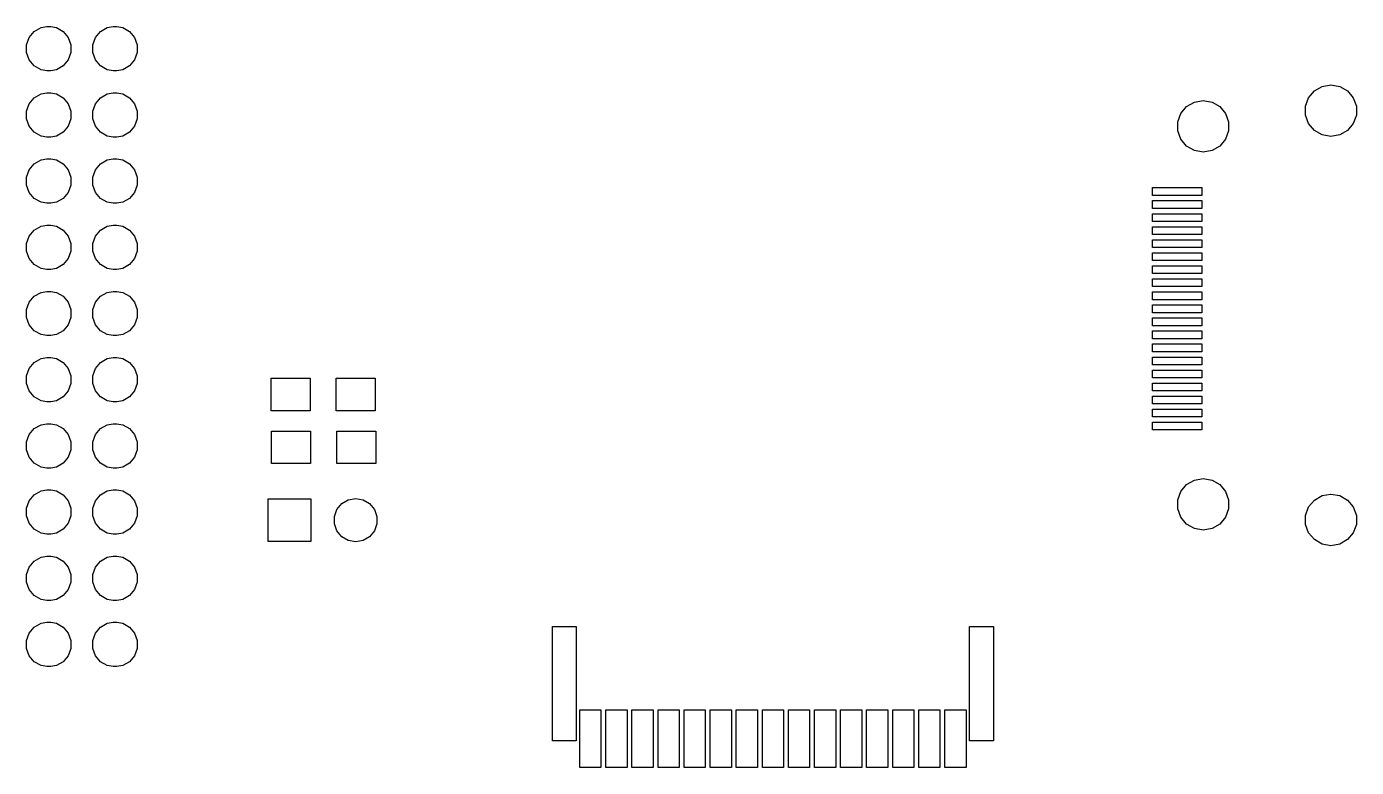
# Model space of a CAD drawing. Extents: x 101.4 to 152.4, y -96.3 to -38.7.
# Drawn here: x 101.4 to 152.4, y -96.3 to -67.9 of the extents above; entities that cross this region are included whole.
import ezdxf

# ---------------------------------------------------------------- set-up
doc = ezdxf.new("R2010")
doc.units = 0
doc.header["$MEASUREMENT"] = 0
doc.layers.add('BLACK', color=7, linetype='CONTINUOUS')

msp = doc.modelspace()

# ---------------------------------------------------------------- linework, layer by layer
at = {"layer": 'BLACK', "linetype": 'CONTINUOUS'}
for p, q in [((101.483, -68.3384), (101.675, -68.1088)), ((101.675, -68.1088), (101.935, -67.9589)), ((101.935, -67.9589), (102.156, -67.92)), ((102.156, -67.92), (102.304, -67.92)), ((102.304, -67.92), (102.525, -67.9589)), ((102.525, -67.9589), (102.785, -68.1088)), ((102.785, -68.1088), (102.977, -68.3384)), ((104.023, -68.3384), (104.215, -68.1088)), ((104.215, -68.1088), (104.475, -67.9589)), ((104.475, -67.9589), (104.696, -67.92)), ((104.696, -67.92), (104.844, -67.92)), ((104.844, -67.92), (105.065, -67.9589)), ((105.065, -67.9589), (105.325, -68.1088)), ((105.325, -68.1088), (105.517, -68.3384)), ((101.38, -68.6201), (101.483, -68.3384)), ((101.38, -68.9199), (101.38, -68.6201)), ((102.977, -68.3384), (103.08, -68.6201)), ((103.08, -68.6201), (103.08, -68.9199)), ((103.92, -68.6201), (104.023, -68.3384)), ((103.92, -68.9199), (103.92, -68.6201)), ((105.517, -68.3384), (105.62, -68.6201)), ((105.62, -68.6201), (105.62, -68.9199)), ((101.483, -69.2016), (101.38, -68.9199)), ((101.675, -69.4312), (101.483, -69.2016)), ((102.977, -69.2016), (102.785, -69.4312)), ((103.08, -68.9199), (102.977, -69.2016)), ((104.023, -69.2016), (103.92, -68.9199)), ((104.215, -69.4312), (104.023, -69.2016)), ((105.517, -69.2016), (105.325, -69.4312)), ((105.62, -68.9199), (105.517, -69.2016)), ((101.935, -69.5811), (101.675, -69.4312)), ((102.156, -69.62), (101.935, -69.5811)), ((102.304, -69.62), (102.156, -69.62)), ((102.525, -69.5811), (102.304, -69.62)), ((102.785, -69.4312), (102.525, -69.5811)), ((104.475, -69.5811), (104.215, -69.4312)), ((104.696, -69.62), (104.475, -69.5811)), ((104.844, -69.62), (104.696, -69.62)), ((105.065, -69.5811), (104.844, -69.62)), ((105.325, -69.4312), (105.065, -69.5811)), ((150.764, -70.3916), (151.061, -70.2197)), ((151.061, -70.2197), (151.4, -70.16)), ((151.4, -70.16), (151.739, -70.2197)), ((151.739, -70.2197), (152.036, -70.3916)), ((101.38, -71.1601), (101.483, -70.8784)), ((101.483, -70.8784), (101.675, -70.6488)), ((101.675, -70.6488), (101.935, -70.4989)), ((101.935, -70.4989), (102.156, -70.46)), ((102.156, -70.46), (102.304, -70.46)), ((102.304, -70.46), (102.525, -70.4989)), ((102.525, -70.4989), (102.785, -70.6488)), ((102.785, -70.6488), (102.977, -70.8784)), ((102.977, -70.8784), (103.08, -71.1601)), ((103.92, -71.1601), (104.023, -70.8784)), ((104.023, -70.8784), (104.215, -70.6488)), ((104.215, -70.6488), (104.475, -70.4989)), ((104.475, -70.4989), (104.696, -70.46)), ((104.696, -70.46), (104.844, -70.46)), ((104.844, -70.46), (105.065, -70.4989)), ((105.065, -70.4989), (105.325, -70.6488)), ((105.325, -70.6488), (105.517, -70.8784)), ((105.517, -70.8784), (105.62, -71.1601)), ((145.864, -70.9916), (146.161, -70.8197)), ((146.161, -70.8197), (146.5, -70.76)), ((146.5, -70.76), (146.839, -70.8197)), ((146.839, -70.8197), (147.136, -70.9916)), ((150.425, -70.9781), (150.543, -70.655)), ((150.543, -70.655), (150.764, -70.3916)), ((152.036, -70.3916), (152.257, -70.655)), ((152.257, -70.655), (152.375, -70.9781)), ((101.38, -71.4599), (101.38, -71.1601)), ((103.08, -71.1601), (103.08, -71.4599)), ((103.92, -71.4599), (103.92, -71.1601)), ((105.62, -71.1601), (105.62, -71.4599)), ((145.525, -71.5781), (145.643, -71.255)), ((145.643, -71.255), (145.864, -70.9916)), ((147.136, -70.9916), (147.357, -71.255)), ((147.357, -71.255), (147.475, -71.5781)), ((150.425, -71.3219), (150.425, -70.9781)), ((150.543, -71.645), (150.425, -71.3219)), ((152.375, -71.3219), (152.257, -71.645)), ((152.375, -70.9781), (152.375, -71.3219)), ((101.483, -71.7416), (101.38, -71.4599)), ((101.675, -71.9712), (101.483, -71.7416)), ((102.977, -71.7416), (102.785, -71.9712)), ((103.08, -71.4599), (102.977, -71.7416)), ((104.023, -71.7416), (103.92, -71.4599)), ((104.215, -71.9712), (104.023, -71.7416)), ((105.517, -71.7416), (105.325, -71.9712)), ((105.62, -71.4599), (105.517, -71.7416)), ((145.525, -71.9219), (145.525, -71.5781)), ((147.475, -71.5781), (147.475, -71.9219)), ((150.764, -71.9084), (150.543, -71.645)), ((152.257, -71.645), (152.036, -71.9084)), ((101.935, -72.1211), (101.675, -71.9712)), ((102.156, -72.16), (101.935, -72.1211)), ((102.304, -72.16), (102.156, -72.16)), ((102.525, -72.1211), (102.304, -72.16)), ((102.785, -71.9712), (102.525, -72.1211)), ((104.475, -72.1211), (104.215, -71.9712)), ((104.696, -72.16), (104.475, -72.1211)), ((104.844, -72.16), (104.696, -72.16)), ((105.065, -72.1211), (104.844, -72.16)), ((105.325, -71.9712), (105.065, -72.1211)), ((145.643, -72.245), (145.525, -71.9219)), ((145.864, -72.5084), (145.643, -72.245)), ((147.357, -72.245), (147.136, -72.5084)), ((147.475, -71.9219), (147.357, -72.245)), ((151.061, -72.0803), (150.764, -71.9084)), ((151.4, -72.14), (151.061, -72.0803)), ((151.739, -72.0803), (151.4, -72.14)), ((152.036, -71.9084), (151.739, -72.0803)), ((146.161, -72.6803), (145.864, -72.5084)), ((146.5, -72.74), (146.161, -72.6803)), ((146.839, -72.6803), (146.5, -72.74)), ((147.136, -72.5084), (146.839, -72.6803)), ((101.38, -73.7001), (101.483, -73.4184)), ((101.483, -73.4184), (101.675, -73.1888)), ((101.675, -73.1888), (101.935, -73.0389)), ((101.935, -73.0389), (102.156, -73)), ((102.156, -73), (102.304, -73)), ((102.304, -73), (102.525, -73.0389)), ((102.525, -73.0389), (102.785, -73.1888)), ((102.785, -73.1888), (102.977, -73.4184)), ((102.977, -73.4184), (103.08, -73.7001)), ((103.92, -73.7001), (104.023, -73.4184)), ((104.023, -73.4184), (104.215, -73.1888)), ((104.215, -73.1888), (104.475, -73.0389)), ((104.475, -73.0389), (104.696, -73)), ((104.696, -73), (104.844, -73)), ((104.844, -73), (105.065, -73.0389)), ((105.065, -73.0389), (105.325, -73.1888)), ((105.325, -73.1888), (105.517, -73.4184)), ((105.517, -73.4184), (105.62, -73.7001)), ((101.38, -73.9999), (101.38, -73.7001)), ((103.08, -73.7001), (103.08, -73.9999)), ((103.92, -73.9999), (103.92, -73.7001)), ((105.62, -73.7001), (105.62, -73.9999)), ((101.483, -74.2816), (101.38, -73.9999)), ((101.675, -74.5112), (101.483, -74.2816)), ((102.977, -74.2816), (102.785, -74.5112)), ((103.08, -73.9999), (102.977, -74.2816)), ((104.023, -74.2816), (103.92, -73.9999)), ((104.215, -74.5112), (104.023, -74.2816)), ((105.517, -74.2816), (105.325, -74.5112)), ((105.62, -73.9999), (105.517, -74.2816)), ((144.55, -74.4), (144.55, -74.1)), ((144.55, -74.1), (146.45, -74.1)), ((146.45, -74.4), (144.55, -74.4)), ((146.45, -74.1), (146.45, -74.4)), ((101.935, -74.6611), (101.675, -74.5112)), ((102.156, -74.7), (101.935, -74.6611)), ((102.304, -74.7), (102.156, -74.7)), ((102.525, -74.6611), (102.304, -74.7)), ((102.785, -74.5112), (102.525, -74.6611)), ((104.475, -74.6611), (104.215, -74.5112)), ((104.696, -74.7), (104.475, -74.6611)), ((104.844, -74.7), (104.696, -74.7)), ((105.065, -74.6611), (104.844, -74.7)), ((105.325, -74.5112), (105.065, -74.6611)), ((144.55, -74.9), (144.55, -74.6)), ((144.55, -74.6), (146.45, -74.6)), ((146.45, -74.9), (144.55, -74.9)), ((146.45, -74.6), (146.45, -74.9)), ((144.55, -75.4), (144.55, -75.1)), ((144.55, -75.1), (146.45, -75.1)), ((146.45, -75.4), (144.55, -75.4)), ((146.45, -75.1), (146.45, -75.4)), ((101.38, -76.2401), (101.483, -75.9584)), ((101.483, -75.9584), (101.675, -75.7288)), ((101.675, -75.7288), (101.935, -75.5789)), ((101.935, -75.5789), (102.156, -75.54)), ((102.156, -75.54), (102.304, -75.54)), ((102.304, -75.54), (102.525, -75.5789)), ((102.525, -75.5789), (102.785, -75.7288)), ((102.785, -75.7288), (102.977, -75.9584)), ((102.977, -75.9584), (103.08, -76.2401)), ((103.92, -76.2401), (104.023, -75.9584)), ((104.023, -75.9584), (104.215, -75.7288)), ((104.215, -75.7288), (104.475, -75.5789)), ((104.475, -75.5789), (104.696, -75.54)), ((104.696, -75.54), (104.844, -75.54)), ((104.844, -75.54), (105.065, -75.5789)), ((105.065, -75.5789), (105.325, -75.7288)), ((105.325, -75.7288), (105.517, -75.9584)), ((105.517, -75.9584), (105.62, -76.2401)), ((144.55, -75.9), (144.55, -75.6)), ((144.55, -75.6), (146.45, -75.6)), ((146.45, -75.9), (144.55, -75.9)), ((146.45, -75.6), (146.45, -75.9)), ((101.38, -76.5399), (101.38, -76.2401)), ((103.08, -76.2401), (103.08, -76.5399)), ((103.92, -76.5399), (103.92, -76.2401)), ((105.62, -76.2401), (105.62, -76.5399)), ((144.55, -76.4), (144.55, -76.1)), ((144.55, -76.1), (146.45, -76.1)), ((146.45, -76.4), (144.55, -76.4)), ((146.45, -76.1), (146.45, -76.4)), ((101.483, -76.8216), (101.38, -76.5399)), ((101.675, -77.0512), (101.483, -76.8216)), ((102.977, -76.8216), (102.785, -77.0512)), ((103.08, -76.5399), (102.977, -76.8216)), ((104.023, -76.8216), (103.92, -76.5399)), ((104.215, -77.0512), (104.023, -76.8216)), ((105.517, -76.8216), (105.325, -77.0512)), ((105.62, -76.5399), (105.517, -76.8216)), ((144.55, -76.9), (144.55, -76.6)), ((144.55, -76.6), (146.45, -76.6)), ((146.45, -76.9), (144.55, -76.9)), ((146.45, -76.6), (146.45, -76.9)), ((101.935, -77.2011), (101.675, -77.0512)), ((102.156, -77.24), (101.935, -77.2011)), ((102.304, -77.24), (102.156, -77.24)), ((102.525, -77.2011), (102.304, -77.24)), ((102.785, -77.0512), (102.525, -77.2011)), ((104.475, -77.2011), (104.215, -77.0512)), ((104.696, -77.24), (104.475, -77.2011)), ((104.844, -77.24), (104.696, -77.24)), ((105.065, -77.2011), (104.844, -77.24)), ((105.325, -77.0512), (105.065, -77.2011)), ((144.55, -77.4), (144.55, -77.1)), ((144.55, -77.1), (146.45, -77.1)), ((146.45, -77.4), (144.55, -77.4)), ((146.45, -77.1), (146.45, -77.4)), ((144.55, -77.9), (144.55, -77.6)), ((144.55, -77.6), (146.45, -77.6)), ((146.45, -77.9), (144.55, -77.9)), ((146.45, -77.6), (146.45, -77.9)), ((101.38, -78.7801), (101.483, -78.4984)), ((101.483, -78.4984), (101.675, -78.2688)), ((101.675, -78.2688), (101.935, -78.1189)), ((101.935, -78.1189), (102.156, -78.08)), ((102.156, -78.08), (102.304, -78.08)), ((102.304, -78.08), (102.525, -78.1189)), ((102.525, -78.1189), (102.785, -78.2688)), ((102.785, -78.2688), (102.977, -78.4984)), ((102.977, -78.4984), (103.08, -78.7801)), ((103.92, -78.7801), (104.023, -78.4984)), ((104.023, -78.4984), (104.215, -78.2688)), ((104.215, -78.2688), (104.475, -78.1189)), ((104.475, -78.1189), (104.696, -78.08)), ((104.696, -78.08), (104.844, -78.08)), ((104.844, -78.08), (105.065, -78.1189)), ((105.065, -78.1189), (105.325, -78.2688)), ((105.325, -78.2688), (105.517, -78.4984)), ((105.517, -78.4984), (105.62, -78.7801)), ((144.55, -78.4), (144.55, -78.1)), ((144.55, -78.1), (146.45, -78.1)), ((146.45, -78.4), (144.55, -78.4)), ((146.45, -78.1), (146.45, -78.4)), ((101.38, -79.0799), (101.38, -78.7801)), ((103.08, -78.7801), (103.08, -79.0799)), ((103.92, -79.0799), (103.92, -78.7801)), ((105.62, -78.7801), (105.62, -79.0799)), ((144.55, -78.9), (144.55, -78.6)), ((144.55, -78.6), (146.45, -78.6)), ((146.45, -78.9), (144.55, -78.9)), ((146.45, -78.6), (146.45, -78.9)), ((101.483, -79.3616), (101.38, -79.0799)), ((101.675, -79.5912), (101.483, -79.3616)), ((102.977, -79.3616), (102.785, -79.5912)), ((103.08, -79.0799), (102.977, -79.3616)), ((104.023, -79.3616), (103.92, -79.0799)), ((104.215, -79.5912), (104.023, -79.3616)), ((105.517, -79.3616), (105.325, -79.5912)), ((105.62, -79.0799), (105.517, -79.3616)), ((144.55, -79.4), (144.55, -79.1)), ((144.55, -79.1), (146.45, -79.1)), ((146.45, -79.4), (144.55, -79.4)), ((146.45, -79.1), (146.45, -79.4)), ((101.935, -79.7411), (101.675, -79.5912)), ((102.156, -79.78), (101.935, -79.7411)), ((102.304, -79.78), (102.156, -79.78)), ((102.525, -79.7411), (102.304, -79.78)), ((102.785, -79.5912), (102.525, -79.7411)), ((104.475, -79.7411), (104.215, -79.5912)), ((104.696, -79.78), (104.475, -79.7411)), ((104.844, -79.78), (104.696, -79.78)), ((105.065, -79.7411), (104.844, -79.78)), ((105.325, -79.5912), (105.065, -79.7411)), ((144.55, -79.9), (144.55, -79.6)), ((144.55, -79.6), (146.45, -79.6)), ((146.45, -79.9), (144.55, -79.9)), ((146.45, -79.6), (146.45, -79.9)), ((144.55, -80.4), (144.55, -80.1)), ((144.55, -80.1), (146.45, -80.1)), ((146.45, -80.4), (144.55, -80.4)), ((146.45, -80.1), (146.45, -80.4)), ((101.38, -81.3201), (101.483, -81.0384)), ((101.483, -81.0384), (101.675, -80.8088)), ((101.675, -80.8088), (101.935, -80.6589)), ((101.935, -80.6589), (102.156, -80.62)), ((102.156, -80.62), (102.304, -80.62)), ((102.304, -80.62), (102.525, -80.6589)), ((102.525, -80.6589), (102.785, -80.8088)), ((102.785, -80.8088), (102.977, -81.0384)), ((102.977, -81.0384), (103.08, -81.3201)), ((103.92, -81.3201), (104.023, -81.0384)), ((104.023, -81.0384), (104.215, -80.8088)), ((104.215, -80.8088), (104.475, -80.6589)), ((104.475, -80.6589), (104.696, -80.62)), ((104.696, -80.62), (104.844, -80.62)), ((104.844, -80.62), (105.065, -80.6589)), ((105.065, -80.6589), (105.325, -80.8088)), ((105.325, -80.8088), (105.517, -81.0384)), ((105.517, -81.0384), (105.62, -81.3201)), ((144.55, -80.9), (144.55, -80.6)), ((144.55, -80.6), (146.45, -80.6)), ((146.45, -80.9), (144.55, -80.9)), ((146.45, -80.6), (146.45, -80.9)), ((101.38, -81.6199), (101.38, -81.3201)), ((103.08, -81.3201), (103.08, -81.6199)), ((103.92, -81.6199), (103.92, -81.3201)), ((105.62, -81.3201), (105.62, -81.6199)), ((110.753, -82.6594), (110.753, -81.4094)), ((110.753, -81.4094), (112.253, -81.4094)), ((112.253, -81.4094), (112.253, -82.6594)), ((113.253, -82.6594), (113.253, -81.4094)), ((113.253, -81.4094), (114.753, -81.4094)), ((114.753, -81.4094), (114.753, -82.6594)), ((144.55, -81.4), (144.55, -81.1)), ((144.55, -81.1), (146.45, -81.1)), ((146.45, -81.4), (144.55, -81.4)), ((146.45, -81.1), (146.45, -81.4)), ((101.483, -81.9016), (101.38, -81.6199)), ((101.675, -82.1312), (101.483, -81.9016)), ((102.977, -81.9016), (102.785, -82.1312)), ((103.08, -81.6199), (102.977, -81.9016)), ((104.023, -81.9016), (103.92, -81.6199)), ((104.215, -82.1312), (104.023, -81.9016)), ((105.517, -81.9016), (105.325, -82.1312)), ((105.62, -81.6199), (105.517, -81.9016)), ((144.55, -81.9), (144.55, -81.6)), ((144.55, -81.6), (146.45, -81.6)), ((146.45, -81.9), (144.55, -81.9)), ((144.55, -82.4), (144.55, -82.1)), ((144.55, -82.1), (146.45, -82.1)), ((146.45, -81.6), (146.45, -81.9)), ((146.45, -82.1), (146.45, -82.4)), ((101.935, -82.2811), (101.675, -82.1312)), ((102.156, -82.32), (101.935, -82.2811)), ((102.304, -82.32), (102.156, -82.32)), ((102.525, -82.2811), (102.304, -82.32)), ((102.785, -82.1312), (102.525, -82.2811)), ((104.475, -82.2811), (104.215, -82.1312)), ((104.696, -82.32), (104.475, -82.2811)), ((104.844, -82.32), (104.696, -82.32)), ((105.065, -82.2811), (104.844, -82.32)), ((105.325, -82.1312), (105.065, -82.2811)), ((146.45, -82.4), (144.55, -82.4)), ((144.55, -82.9), (144.55, -82.6)), ((144.55, -82.6), (146.45, -82.6)), ((146.45, -82.6), (146.45, -82.9)), ((112.253, -82.6594), (110.753, -82.6594)), ((114.753, -82.6594), (113.253, -82.6594)), ((146.45, -82.9), (144.55, -82.9)), ((144.55, -83.4), (144.55, -83.1)), ((144.55, -83.1), (146.45, -83.1)), ((146.45, -83.1), (146.45, -83.4)), ((101.38, -83.8601), (101.483, -83.5784)), ((101.483, -83.5784), (101.675, -83.3488)), ((101.675, -83.3488), (101.935, -83.1989)), ((101.935, -83.1989), (102.156, -83.16)), ((102.156, -83.16), (102.304, -83.16)), ((102.304, -83.16), (102.525, -83.1989)), ((102.525, -83.1989), (102.785, -83.3488)), ((102.785, -83.3488), (102.977, -83.5784)), ((102.977, -83.5784), (103.08, -83.8601)), ((103.92, -83.8601), (104.023, -83.5784)), ((104.023, -83.5784), (104.215, -83.3488)), ((104.215, -83.3488), (104.475, -83.1989)), ((104.475, -83.1989), (104.696, -83.16)), ((104.696, -83.16), (104.844, -83.16)), ((104.844, -83.16), (105.065, -83.1989)), ((105.065, -83.1989), (105.325, -83.3488)), ((105.325, -83.3488), (105.517, -83.5784)), ((105.517, -83.5784), (105.62, -83.8601)), ((110.773, -84.6914), (110.773, -83.4414)), ((110.773, -83.4414), (112.273, -83.4414)), ((112.273, -83.4414), (112.273, -84.6914)), ((113.273, -84.6914), (113.273, -83.4414)), ((113.273, -83.4414), (114.773, -83.4414)), ((114.773, -83.4414), (114.773, -84.6914)), ((146.45, -83.4), (144.55, -83.4)), ((101.38, -84.1599), (101.38, -83.8601)), ((103.08, -83.8601), (103.08, -84.1599)), ((103.92, -84.1599), (103.92, -83.8601)), ((105.62, -83.8601), (105.62, -84.1599)), ((101.483, -84.4416), (101.38, -84.1599)), ((101.675, -84.6712), (101.483, -84.4416)), ((102.977, -84.4416), (102.785, -84.6712)), ((103.08, -84.1599), (102.977, -84.4416)), ((104.023, -84.4416), (103.92, -84.1599)), ((104.215, -84.6712), (104.023, -84.4416)), ((105.517, -84.4416), (105.325, -84.6712)), ((105.62, -84.1599), (105.517, -84.4416)), ((101.935, -84.8211), (101.675, -84.6712)), ((102.156, -84.86), (101.935, -84.8211)), ((102.304, -84.86), (102.156, -84.86)), ((102.525, -84.8211), (102.304, -84.86)), ((102.785, -84.6712), (102.525, -84.8211)), ((104.475, -84.8211), (104.215, -84.6712)), ((104.696, -84.86), (104.475, -84.8211)), ((104.844, -84.86), (104.696, -84.86)), ((105.065, -84.8211), (104.844, -84.86)), ((105.325, -84.6712), (105.065, -84.8211)), ((112.273, -84.6914), (110.773, -84.6914)), ((114.773, -84.6914), (113.273, -84.6914)), ((145.643, -85.755), (145.864, -85.4916)), ((145.864, -85.4916), (146.161, -85.3197)), ((146.161, -85.3197), (146.5, -85.26)), ((146.5, -85.26), (146.839, -85.3197)), ((146.839, -85.3197), (147.136, -85.4916)), ((147.136, -85.4916), (147.357, -85.755)), ((101.38, -86.4001), (101.483, -86.1184)), ((101.483, -86.1184), (101.675, -85.8888)), ((101.675, -85.8888), (101.935, -85.7389)), ((101.935, -85.7389), (102.156, -85.7)), ((102.156, -85.7), (102.304, -85.7)), ((102.304, -85.7), (102.525, -85.7389)), ((102.525, -85.7389), (102.785, -85.8888)), ((102.785, -85.8888), (102.977, -86.1184)), ((102.977, -86.1184), (103.08, -86.4001)), ((103.92, -86.4001), (104.023, -86.1184)), ((104.023, -86.1184), (104.215, -85.8888)), ((104.215, -85.8888), (104.475, -85.7389)), ((104.475, -85.7389), (104.696, -85.7)), ((104.696, -85.7), (104.844, -85.7)), ((104.844, -85.7), (105.065, -85.7389)), ((105.065, -85.7389), (105.325, -85.8888)), ((105.325, -85.8888), (105.517, -86.1184)), ((105.517, -86.1184), (105.62, -86.4001)), ((110.642, -87.6779), (110.642, -86.0429)), ((110.642, -86.0429), (112.277, -86.0429)), ((112.277, -86.0429), (112.277, -87.6779)), ((113.466, -86.2245), (113.716, -86.0803)), ((113.716, -86.0803), (114, -86.0303)), ((114, -86.0303), (114.284, -86.0803)), ((114.284, -86.0803), (114.534, -86.2245)), ((145.525, -86.0781), (145.643, -85.755)), ((145.525, -86.4219), (145.525, -86.0781)), ((147.357, -85.755), (147.475, -86.0781)), ((147.475, -86.0781), (147.475, -86.4219)), ((150.543, -86.355), (150.764, -86.0916)), ((150.764, -86.0916), (151.061, -85.9197)), ((151.061, -85.9197), (151.4, -85.86)), ((151.4, -85.86), (151.739, -85.9197)), ((151.739, -85.9197), (152.036, -86.0916)), ((152.036, -86.0916), (152.257, -86.355)), ((101.38, -86.6999), (101.38, -86.4001)), ((103.08, -86.4001), (103.08, -86.6999)), ((103.92, -86.6999), (103.92, -86.4001)), ((105.62, -86.4001), (105.62, -86.6999)), ((113.182, -86.7162), (113.281, -86.4453)), ((113.281, -86.4453), (113.466, -86.2245)), ((114.534, -86.2245), (114.719, -86.4453)), ((114.719, -86.4453), (114.817, -86.7162)), ((145.643, -86.745), (145.525, -86.4219)), ((147.475, -86.4219), (147.357, -86.745)), ((150.425, -86.6781), (150.543, -86.355)), ((150.425, -87.0219), (150.425, -86.6781)), ((152.257, -86.355), (152.375, -86.6781)), ((152.375, -86.6781), (152.375, -87.0219)), ((101.483, -86.9816), (101.38, -86.6999)), ((101.675, -87.2112), (101.483, -86.9816)), ((102.977, -86.9816), (102.785, -87.2112)), ((103.08, -86.6999), (102.977, -86.9816)), ((104.023, -86.9816), (103.92, -86.6999)), ((104.215, -87.2112), (104.023, -86.9816)), ((105.517, -86.9816), (105.325, -87.2112)), ((105.62, -86.6999), (105.517, -86.9816)), ((113.182, -87.0045), (113.182, -86.7162)), ((113.281, -87.2754), (113.182, -87.0045)), ((114.817, -87.0045), (114.719, -87.2754)), ((114.817, -86.7162), (114.817, -87.0045)), ((145.864, -87.0084), (145.643, -86.745)), ((146.161, -87.1803), (145.864, -87.0084)), ((146.5, -87.24), (146.161, -87.1803)), ((146.839, -87.1803), (146.5, -87.24)), ((147.136, -87.0084), (146.839, -87.1803)), ((147.357, -86.745), (147.136, -87.0084)), ((150.543, -87.345), (150.425, -87.0219)), ((152.375, -87.0219), (152.257, -87.345)), ((101.935, -87.3611), (101.675, -87.2112)), ((102.156, -87.4), (101.935, -87.3611)), ((102.304, -87.4), (102.156, -87.4)), ((102.525, -87.3611), (102.304, -87.4)), ((102.785, -87.2112), (102.525, -87.3611)), ((104.475, -87.3611), (104.215, -87.2112)), ((104.696, -87.4), (104.475, -87.3611)), ((104.844, -87.4), (104.696, -87.4)), ((105.065, -87.3611), (104.844, -87.4)), ((105.325, -87.2112), (105.065, -87.3611)), ((112.277, -87.6779), (110.642, -87.6779)), ((113.466, -87.4963), (113.281, -87.2754)), ((113.716, -87.6404), (113.466, -87.4963)), ((114, -87.6905), (113.716, -87.6404)), ((114.284, -87.6404), (114, -87.6905)), ((114.534, -87.4963), (114.284, -87.6404)), ((114.719, -87.2754), (114.534, -87.4963)), ((150.764, -87.6084), (150.543, -87.345)), ((151.061, -87.7803), (150.764, -87.6084)), ((152.036, -87.6084), (151.739, -87.7803)), ((152.257, -87.345), (152.036, -87.6084)), ((151.4, -87.84), (151.061, -87.7803)), ((151.739, -87.7803), (151.4, -87.84)), ((101.38, -88.9401), (101.483, -88.6584)), ((101.483, -88.6584), (101.675, -88.4288)), ((101.675, -88.4288), (101.935, -88.2789)), ((101.935, -88.2789), (102.156, -88.24)), ((102.156, -88.24), (102.304, -88.24)), ((102.304, -88.24), (102.525, -88.2789)), ((102.525, -88.2789), (102.785, -88.4288)), ((102.785, -88.4288), (102.977, -88.6584)), ((102.977, -88.6584), (103.08, -88.9401)), ((103.92, -88.9401), (104.023, -88.6584)), ((104.023, -88.6584), (104.215, -88.4288)), ((104.215, -88.4288), (104.475, -88.2789)), ((104.475, -88.2789), (104.696, -88.24)), ((104.696, -88.24), (104.844, -88.24)), ((104.844, -88.24), (105.065, -88.2789)), ((105.065, -88.2789), (105.325, -88.4288)), ((105.325, -88.4288), (105.517, -88.6584)), ((105.517, -88.6584), (105.62, -88.9401)), ((101.38, -89.2399), (101.38, -88.9401)), ((101.483, -89.5216), (101.38, -89.2399)), ((103.08, -89.2399), (102.977, -89.5216)), ((103.08, -88.9401), (103.08, -89.2399)), ((103.92, -89.2399), (103.92, -88.9401)), ((104.023, -89.5216), (103.92, -89.2399)), ((105.62, -89.2399), (105.517, -89.5216)), ((105.62, -88.9401), (105.62, -89.2399)), ((101.675, -89.7512), (101.483, -89.5216)), ((101.935, -89.9011), (101.675, -89.7512)), ((102.785, -89.7512), (102.525, -89.9011)), ((102.977, -89.5216), (102.785, -89.7512)), ((104.215, -89.7512), (104.023, -89.5216)), ((104.475, -89.9011), (104.215, -89.7512)), ((105.325, -89.7512), (105.065, -89.9011)), ((105.517, -89.5216), (105.325, -89.7512)), ((102.156, -89.94), (101.935, -89.9011)), ((102.304, -89.94), (102.156, -89.94)), ((102.525, -89.9011), (102.304, -89.94)), ((104.696, -89.94), (104.475, -89.9011)), ((104.844, -89.94), (104.696, -89.94)), ((105.065, -89.9011), (104.844, -89.94)), ((101.38, -91.4801), (101.483, -91.1984)), ((101.483, -91.1984), (101.675, -90.9688)), ((101.675, -90.9688), (101.935, -90.8189)), ((101.935, -90.8189), (102.156, -90.78)), ((102.156, -90.78), (102.304, -90.78)), ((102.304, -90.78), (102.525, -90.8189)), ((102.525, -90.8189), (102.785, -90.9688)), ((102.785, -90.9688), (102.977, -91.1984)), ((102.977, -91.1984), (103.08, -91.4801)), ((103.92, -91.4801), (104.023, -91.1984)), ((104.023, -91.1984), (104.215, -90.9688)), ((104.215, -90.9688), (104.475, -90.8189)), ((104.475, -90.8189), (104.696, -90.78)), ((104.696, -90.78), (104.844, -90.78)), ((104.844, -90.78), (105.065, -90.8189)), ((105.065, -90.8189), (105.325, -90.9688)), ((105.325, -90.9688), (105.517, -91.1984)), ((105.517, -91.1984), (105.62, -91.4801)), ((121.542, -95.333), (121.542, -90.9388)), ((121.542, -90.9388), (122.456, -90.9388)), ((122.456, -90.9388), (122.456, -95.333)), ((137.544, -95.333), (137.544, -90.9388)), ((137.544, -90.9388), (138.458, -90.9388)), ((138.458, -90.9388), (138.458, -95.333)), ((101.38, -91.7799), (101.38, -91.4801)), ((101.483, -92.0616), (101.38, -91.7799)), ((103.08, -91.7799), (102.977, -92.0616)), ((103.08, -91.4801), (103.08, -91.7799)), ((103.92, -91.7799), (103.92, -91.4801)), ((104.023, -92.0616), (103.92, -91.7799)), ((105.62, -91.7799), (105.517, -92.0616)), ((105.62, -91.4801), (105.62, -91.7799)), ((101.675, -92.2912), (101.483, -92.0616)), ((101.935, -92.4411), (101.675, -92.2912)), ((102.785, -92.2912), (102.525, -92.4411)), ((102.977, -92.0616), (102.785, -92.2912)), ((104.215, -92.2912), (104.023, -92.0616)), ((104.475, -92.4411), (104.215, -92.2912)), ((105.325, -92.2912), (105.065, -92.4411)), ((105.517, -92.0616), (105.325, -92.2912)), ((102.156, -92.48), (101.935, -92.4411)), ((102.304, -92.48), (102.156, -92.48)), ((102.525, -92.4411), (102.304, -92.48)), ((104.696, -92.48), (104.475, -92.4411)), ((104.844, -92.48), (104.696, -92.48)), ((105.065, -92.4411), (104.844, -92.48)), ((122.594, -96.349), (122.594, -94.1392)), ((122.594, -94.1392), (123.406, -94.1392)), ((123.406, -94.1392), (123.406, -96.349)), ((123.594, -96.349), (123.594, -94.1392)), ((123.594, -94.1392), (124.406, -94.1392)), ((124.406, -94.1392), (124.406, -96.349)), ((124.594, -96.349), (124.594, -94.1392)), ((124.594, -94.1392), (125.406, -94.1392)), ((125.406, -94.1392), (125.406, -96.349)), ((125.594, -96.349), (125.594, -94.1392)), ((125.594, -94.1392), (126.406, -94.1392)), ((126.406, -94.1392), (126.406, -96.349)), ((126.594, -96.349), (126.594, -94.1392)), ((126.594, -94.1392), (127.406, -94.1392)), ((127.406, -94.1392), (127.406, -96.349)), ((127.594, -96.349), (127.594, -94.1392)), ((127.594, -94.1392), (128.406, -94.1392)), ((128.406, -94.1392), (128.406, -96.349)), ((128.594, -96.349), (128.594, -94.1392)), ((128.594, -94.1392), (129.406, -94.1392)), ((129.406, -94.1392), (129.406, -96.349)), ((129.594, -96.349), (129.594, -94.1392)), ((129.594, -94.1392), (130.406, -94.1392)), ((130.406, -94.1392), (130.406, -96.349)), ((130.594, -96.349), (130.594, -94.1392)), ((130.594, -94.1392), (131.406, -94.1392)), ((131.406, -94.1392), (131.406, -96.349)), ((131.594, -96.349), (131.594, -94.1392)), ((131.594, -94.1392), (132.406, -94.1392)), ((132.406, -94.1392), (132.406, -96.349)), ((132.594, -96.349), (132.594, -94.1392)), ((132.594, -94.1392), (133.406, -94.1392)), ((133.406, -94.1392), (133.406, -96.349)), ((133.594, -96.349), (133.594, -94.1392)), ((133.594, -94.1392), (134.406, -94.1392)), ((134.406, -94.1392), (134.406, -96.349)), ((134.594, -96.349), (134.594, -94.1392)), ((134.594, -94.1392), (135.406, -94.1392)), ((135.406, -94.1392), (135.406, -96.349)), ((135.594, -96.349), (135.594, -94.1392)), ((135.594, -94.1392), (136.406, -94.1392)), ((136.406, -94.1392), (136.406, -96.349)), ((136.594, -96.349), (136.594, -94.1392)), ((136.594, -94.1392), (137.406, -94.1392)), ((137.406, -94.1392), (137.406, -96.349)), ((122.456, -95.333), (121.542, -95.333)), ((138.458, -95.333), (137.544, -95.333)), ((123.406, -96.349), (122.594, -96.349)), ((124.406, -96.349), (123.594, -96.349)), ((125.406, -96.349), (124.594, -96.349)), ((126.406, -96.349), (125.594, -96.349)), ((127.406, -96.349), (126.594, -96.349)), ((128.406, -96.349), (127.594, -96.349)), ((129.406, -96.349), (128.594, -96.349)), ((130.406, -96.349), (129.594, -96.349)), ((131.406, -96.349), (130.594, -96.349)), ((132.406, -96.349), (131.594, -96.349)), ((133.406, -96.349), (132.594, -96.349)), ((134.406, -96.349), (133.594, -96.349)), ((135.406, -96.349), (134.594, -96.349)), ((136.406, -96.349), (135.594, -96.349)), ((137.406, -96.349), (136.594, -96.349))]:
    msp.add_line(p, q, dxfattribs=at)

doc.saveas('drawing.dxf')
